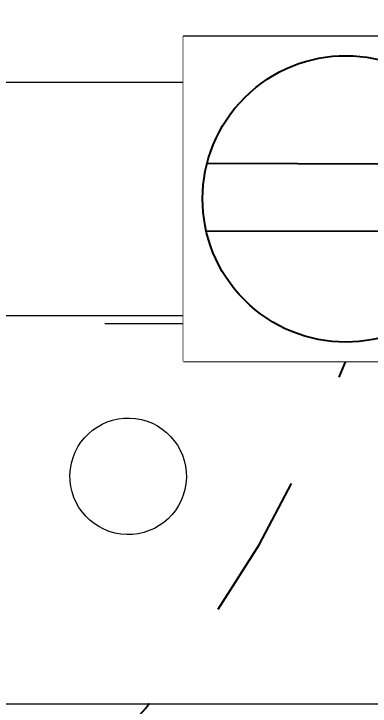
# Model space of a CAD drawing. Header units: metres. Extents: x -17 to 101, y 0 to 79.
# Drawn here: x 58.883 to 59.188, y 23.611 to 24.205 of the extents above; entities that cross this region are included whole.
import ezdxf

# ---------------------------------------------------------------- set-up
doc = ezdxf.new("R2010")
doc.units = ezdxf.units.M
doc.set_wipeout_variables(frame=1)
doc.linetypes.add('CONTINUA', pattern=[0])
doc.linetypes.add('HIDDEN2', pattern=[0.1875, 0.125, -0.0625])
doc.layers.add('Cotas varias El', color=253, linetype='Continuous', lineweight=13)
doc.layers.add('TOMACORRIENTE', color=5, linetype='HIDDEN2', lineweight=30)
doc.styles.add('style1', font='arial.ttf', dxfattribs={"height": 0.35})

# ---------------------------------------------------------------- blocks, each defined once
blk = doc.blocks.new('TOMACORRIENTE EN PISO')
at = {"layer": 'TOMACORRIENTE', "linetype": 'CONTINUA', "lineweight": 25}
blk.add_lwpolyline([(-0.1662499999999909, -0.1662500000001046), (0.1662499999999909, -0.1662500000001046), (0.1662499999999909, 0.1662499999999909), (-0.1662499999999909, 0.1662499999999909)], close=True, dxfattribs=at)
at = {"layer": 'TOMACORRIENTE', "color": 5, "linetype": 'CONTINUA', "style": 'style1', "text_generation_flag": 4}
blk.add_text('T', height=0.1466495011945881, rotation=179.8828537432622, dxfattribs=at).set_placement((0.2958880309386132, -0.2513272843575578))
at = {"linetype": 'CONTINUA', "lineweight": 25}
blk.add_wipeout([(-0.1662499999999909, -0.1662500000001046), (0.1662499999999909, -0.1662500000001046), (0.1662499999999909, 0.1662499999999909), (-0.1662499999999909, 0.1662499999999909)], dxfattribs=at).dxf.layer = 'TOMACORRIENTE'
at = {"layer": 'TOMACORRIENTE', "color": 5, "linetype": 'CONTINUA', "lineweight": 25}
for p, q in [((-0.1420529295278357, 0.03642857962017843), (0.1422007043208851, 0.03584739727386932)), ((-0.1429469183460697, -0.03274530097576189), (0.1428118222959256, -0.03332956064946302))]:
    blk.add_line(p, q, dxfattribs=at)
blk.add_ellipse((0, 0), major_axis=(0.1039086571979169, 0.1034846228189911), ratio=0.9999999999980672, start_param=5.497787143781172, end_param=11.78097245096076, dxfattribs=at)

msp = doc.modelspace()

# ---------------------------------------------------------------- linework, layer by layer
at = {"layer": 'Cotas varias El', "extrusion": (-0.03756015096949575, 0.004809775982189688, 0.9992827933643958)}
msp.add_line((58.96084254852104, 23.93963711626529, 0.001560300198243519), (59.04084008702222, 23.93965201167893, 0.004567104678046441), dxfattribs=at)
at = {"layer": 'Cotas varias El', "elevation": 0.04243202872964336}
msp.add_lwpolyline([(58.17481052679187, 24.21286121843139), (59.67481052679187, 24.21286121843139), (59.67481052679187, 23.61286121843139), (58.17481052679187, 23.61286121843139)], close=True, dxfattribs=at)
at = {"layer": 'Cotas varias El', "extrusion": (-0.03756015096949575, 0.004809775982189688, 0.9992827933643958), "elevation": -2.097874674646575}
msp.add_lwpolyline([(-31.46637468662765, 55.58175824329587), (-31.42824077934868, 55.28419177153889), (-31.22986313151147, 55.30961437638947), (-31.26799703878958, 55.60718084815167)], close=True, dxfattribs=at)
at = {"layer": 'Cotas varias El', "extrusion": (-0.03756015096949575, 0.004809775982189688, 0.9992827933643958)}
msp.add_circle((-31.10723182455317, 55.4392263244396, -2.100815994201693), 0.05000000000000002, dxfattribs=at)
at = {"layer": 'TOMACORRIENTE', "lineweight": 25}
msp.add_arc((58.19264957749265, 24.27178214340212, 0.06722849158583788), 1.040908725109058, 264.3529076361838, 339.4986294066624, dxfattribs=at)

# ---------------------------------------------------------------- next in the draw order: block references
at = {"layer": 'TOMACORRIENTE', "lineweight": 25, "xscale": 0.8382000000000001, "yscale": 0.8382000000000001, "zscale": 0.8382000000000001}
msp.add_blockref('TOMACORRIENTE EN PISO', (59.16763111141989, 24.04657565165678, 0.008817782936724416), dxfattribs=at)

doc.saveas('drawing.dxf')
